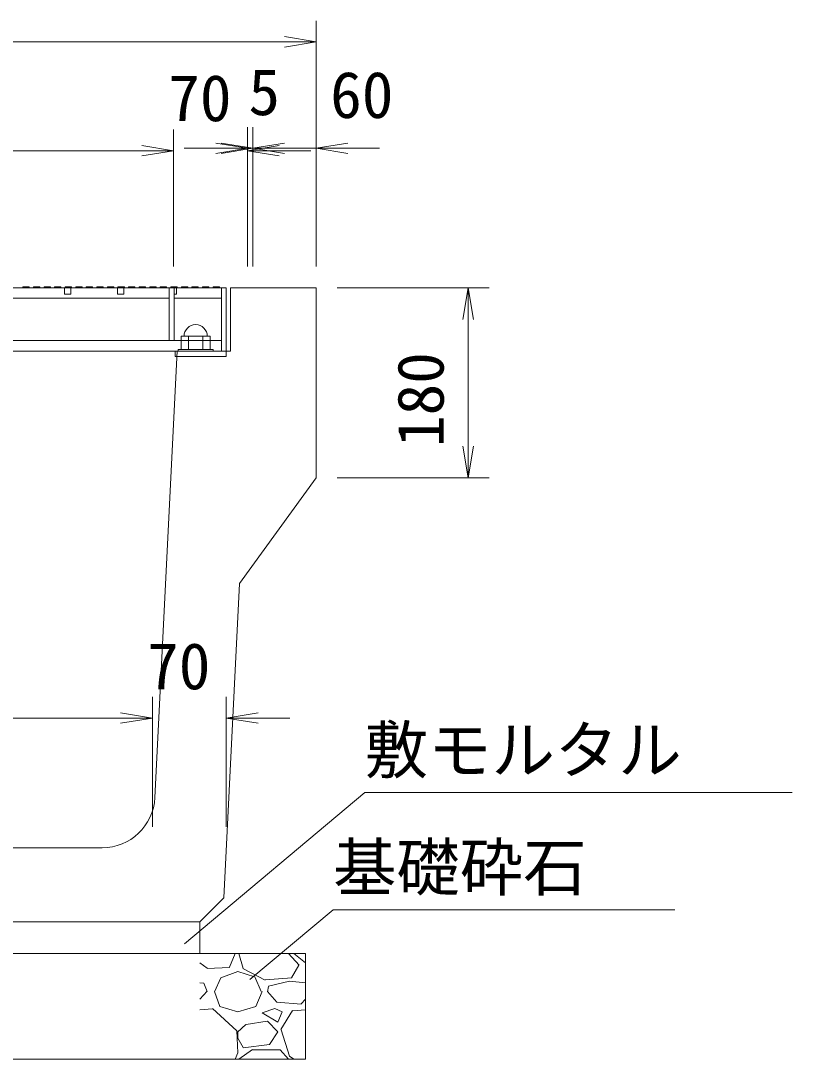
# Model space of a CAD drawing. Units: millimetres, scale not verified. Extents: x 0 to 84100, y 0 to 59400.
# Drawn here: x 18814 to 22464, y 29145 to 34057 of the extents above; entities that cross this region are included whole.
import ezdxf
from ezdxf.enums import TextEntityAlignment as Align

# ---------------------------------------------------------------- set-up
doc = ezdxf.new("R2010")
doc.units = ezdxf.units.MM
doc.header["$LTSCALE"] = 100
for name, color, linetype, lineweight in [('D-STR-DIM（寸法）', 7, 'Continuous', 18), ('D-STR-HTXT（旗揚げ）', 7, 'Continuous', 18), ('D-STR-STR2（構造物）', 4, 'Continuous', 18), ('D-STR-STRn（構造物）', 7, 'Continuous', 18), ('D-STR（構造物外形線）', 1, 'Continuous', 18)]:
    doc.layers.add(name, color=color, linetype=linetype, lineweight=lineweight)
doc.layers.add('D-STR-TXT（文字）', color=7, linetype='Continuous')
doc.styles.add('ＭＳ ゴシック', font='')
doc.styles.get('ＭＳ ゴシック').set_extended_font_data('MS Gothic')

msp = doc.modelspace()

# ---------------------------------------------------------------- linework, layer by layer
at = {"layer": 'D-STR-DIM（寸法）'}
for p, q in [((20211.8, 32894.7), (20211.8, 34057.3)), ((20061.8, 33957.3), (17011.8, 33957.3)), ((20061.8, 33982.3), (20211.8, 33957.3)), ((20211.8, 33957.3), (20061.8, 33932.3)), ((20211.8, 33957.3), (20061.8, 33957.3)), ((19886.8, 32894.7), (19886.8, 33553.9)), ((19911.8, 32894.7), (19911.8, 33553.9)), ((19911.8, 32894.7), (19911.8, 33553.9)), ((20211.8, 32894.7), (20211.8, 33553.9)), ((19536.8, 32894.7), (19536.8, 33542.6)), ((19536.8, 32894.7), (19536.8, 33542.6)), ((19886.8, 32894.7), (19886.8, 33542.6)), ((19386.8, 33467.6), (19536.8, 33442.6)), ((19386.8, 33467.6), (19536.8, 33442.6)), ((19736.8, 33478.9), (19886.8, 33453.9)), ((19761.8, 33478.9), (19911.8, 33453.9)), ((19886.8, 33442.6), (20036.8, 33467.6)), ((19911.8, 33453.9), (20061.8, 33478.9)), ((20211.8, 33453.9), (20361.8, 33478.9)), ((17686.8, 33442.6), (19386.8, 33442.6)), ((19386.8, 33442.6), (19236.8, 33442.6)), ((19536.8, 33442.6), (19386.8, 33417.6)), ((19536.8, 33442.6), (19386.8, 33442.6)), ((19536.8, 33442.6), (19386.8, 33417.6)), ((19536.8, 33442.6), (19386.8, 33442.6)), ((19736.8, 33453.9), (19586.8, 33453.9)), ((19761.8, 33453.9), (19611.8, 33453.9)), ((19886.8, 33453.9), (19736.8, 33428.9)), ((19886.8, 33453.9), (19736.8, 33453.9)), ((19911.8, 33453.9), (19761.8, 33428.9)), ((19911.8, 33453.9), (19761.8, 33453.9)), ((20036.8, 33417.6), (19886.8, 33442.6)), ((19886.8, 33442.6), (20036.8, 33442.6)), ((20061.8, 33428.9), (19911.8, 33453.9)), ((19911.8, 33453.9), (20061.8, 33453.9)), ((20036.8, 33442.6), (20186.8, 33442.6)), ((20061.8, 33453.9), (20211.8, 33453.9)), ((20361.8, 33428.9), (20211.8, 33453.9)), ((20211.8, 33453.9), (20361.8, 33453.9)), ((20361.8, 33453.9), (20511.8, 33453.9)), ((20311.8, 32794.7), (21031.1, 32794.7)), ((20906.1, 32644.7), (20931.1, 32794.7)), ((20931.1, 32794.7), (20956.1, 32644.7)), ((20931.1, 32794.7), (20931.1, 32644.7)), ((20931.1, 32644.7), (20931.1, 32044.7)), ((19572.5, 32564.7), (19711.1, 32564.7)), ((19572.5, 32502.2), (19572.5, 32564.7)), ((19607.1, 32502.2), (19607.1, 32564.7)), ((19676.4, 32502.2), (19676.4, 32564.7)), ((19711.1, 32564.7), (19711.1, 32502.2)), ((19559.3, 32502.2), (19724.3, 32502.2)), ((19559.3, 32494.7), (19559.3, 32502.2)), ((19641.8, 32494.7), (19559.3, 32494.7)), ((19711.1, 32502.2), (19572.5, 32502.2)), ((19724.3, 32494.7), (19641.8, 32494.7)), ((19724.3, 32502.2), (19724.3, 32494.7)), ((20931.1, 31894.7), (20906.1, 32044.7)), ((20956.1, 32044.7), (20931.1, 31894.7)), ((20931.1, 31894.7), (20931.1, 32044.7)), ((20311.8, 31894.7), (21031.1, 31894.7)), ((19436.8, 30244.7), (19436.8, 30858.8)), ((19436.8, 30244.7), (19436.8, 30858.8)), ((19786.8, 30244.7), (19786.8, 30858.8)), ((17786.8, 30758.8), (19286.8, 30758.8)), ((19286.8, 30758.8), (19136.8, 30758.8)), ((19286.8, 30783.8), (19436.8, 30758.8)), ((19286.8, 30783.8), (19436.8, 30758.8)), ((19436.8, 30758.8), (19286.8, 30733.8)), ((19436.8, 30758.8), (19286.8, 30758.8)), ((19436.8, 30758.8), (19286.8, 30733.8)), ((19436.8, 30758.8), (19286.8, 30758.8)), ((19786.8, 30758.8), (19936.8, 30783.8)), ((19936.8, 30733.8), (19786.8, 30758.8)), ((19786.8, 30758.8), (19936.8, 30758.8)), ((19936.8, 30758.8), (20086.8, 30758.8))]:
    msp.add_line(p, q, dxfattribs=at)
msp.add_arc((19641.8, 32564.7), 55, 0, 180, dxfattribs=at)
at = {"layer": 'D-STR-HTXT（旗揚げ）'}
for p, q in [((19589, 29690.8), (20441.6, 30407.1)), ((22464.3, 30407.1), (20441.6, 30407.1)), ((19898.5, 29522.2), (20291.8, 29851.9)), ((21908.7, 29851.9), (20291.8, 29851.9))]:
    msp.add_line(p, q, dxfattribs=at)
at = {"layer": 'D-STR-STR2（構造物）'}
for p, q in [((17556.8, 32794.7), (19516.8, 32794.7)), ((18824.3, 32798.2), (18824.3, 32794.7)), ((18854.3, 32798.2), (18824.3, 32798.2)), ((18854.3, 32794.7), (18854.3, 32798.2)), ((18874.3, 32798.2), (18874.3, 32794.7)), ((18904.3, 32798.2), (18874.3, 32798.2)), ((18904.3, 32794.7), (18904.3, 32798.2)), ((18924.3, 32798.2), (18924.3, 32794.7)), ((18954.3, 32798.2), (18924.3, 32798.2)), ((18954.3, 32794.7), (18954.3, 32798.2)), ((18974.3, 32798.2), (18974.3, 32794.7)), ((19004.3, 32798.2), (18974.3, 32798.2)), ((19004.3, 32794.7), (19004.3, 32798.2)), ((19021.8, 32764.7), (19021.8, 32794.7)), ((19021.8, 32794.7), (19051.8, 32794.7)), ((19024.3, 32798.2), (19024.3, 32794.7)), ((19054.3, 32798.2), (19024.3, 32798.2)), ((19051.8, 32794.7), (19051.8, 32764.7)), ((19054.3, 32794.7), (19054.3, 32798.2)), ((19074.3, 32798.2), (19074.3, 32794.7)), ((19104.3, 32798.2), (19074.3, 32798.2)), ((19104.3, 32794.7), (19104.3, 32798.2)), ((19124.3, 32798.2), (19124.3, 32794.7)), ((19154.3, 32798.2), (19124.3, 32798.2)), ((19154.3, 32794.7), (19154.3, 32798.2)), ((19174.3, 32798.2), (19174.3, 32794.7)), ((19204.3, 32798.2), (19174.3, 32798.2)), ((19204.3, 32794.7), (19204.3, 32798.2)), ((19224.3, 32798.2), (19224.3, 32794.7)), ((19254.3, 32798.2), (19224.3, 32798.2)), ((19254.3, 32794.7), (19254.3, 32798.2)), ((19271.8, 32764.7), (19271.8, 32794.7)), ((19271.8, 32794.7), (19301.8, 32794.7)), ((19274.3, 32798.2), (19274.3, 32794.7)), ((19304.3, 32798.2), (19274.3, 32798.2)), ((19301.8, 32794.7), (19301.8, 32764.7)), ((19304.3, 32794.7), (19304.3, 32798.2)), ((19324.3, 32798.2), (19324.3, 32794.7)), ((19354.3, 32798.2), (19324.3, 32798.2)), ((19354.3, 32794.7), (19354.3, 32798.2)), ((19374.3, 32798.2), (19374.3, 32794.7)), ((19404.3, 32798.2), (19374.3, 32798.2)), ((19404.3, 32794.7), (19404.3, 32798.2)), ((19424.3, 32798.2), (19424.3, 32794.7)), ((19454.3, 32798.2), (19424.3, 32798.2)), ((19454.3, 32794.7), (19454.3, 32798.2)), ((19474.3, 32798.2), (19474.3, 32794.7)), ((19504.3, 32798.2), (19474.3, 32798.2)), ((19504.3, 32794.7), (19504.3, 32798.2)), ((19516.8, 32794.7), (19516.8, 32544.7)), ((19539.3, 32794.7), (19516.8, 32794.7)), ((19516.8, 32794.7), (19516.8, 32544.7)), ((19516.8, 32794.7), (19539.3, 32794.7)), ((19521.8, 32794.7), (19539.3, 32794.7)), ((19524.3, 32798.2), (19524.3, 32794.7)), ((19554.3, 32798.2), (19524.3, 32798.2)), ((19539.3, 32794.7), (19539.3, 32544.7)), ((19539.3, 32544.7), (19539.3, 32794.7)), ((19539.3, 32794.7), (19551.8, 32794.7)), ((19539.3, 32794.7), (19764.3, 32794.7)), ((19551.8, 32794.7), (19551.8, 32764.7)), ((19554.3, 32794.7), (19554.3, 32798.2)), ((19574.3, 32798.2), (19574.3, 32794.7)), ((19604.3, 32798.2), (19574.3, 32798.2)), ((19604.3, 32794.7), (19604.3, 32798.2)), ((19624.3, 32798.2), (19624.3, 32794.7)), ((19654.3, 32798.2), (19624.3, 32798.2)), ((19654.3, 32794.7), (19654.3, 32798.2)), ((19674.3, 32798.2), (19674.3, 32794.7)), ((19704.3, 32798.2), (19674.3, 32798.2)), ((19704.3, 32794.7), (19704.3, 32798.2)), ((19724.3, 32798.2), (19724.3, 32794.7)), ((19754.3, 32798.2), (19724.3, 32798.2)), ((19754.3, 32794.7), (19754.3, 32798.2)), ((19764.3, 32794.7), (19786.8, 32794.7)), ((19764.3, 32544.7), (19764.3, 32794.7)), ((19764.3, 32794.7), (19764.3, 32494.7)), ((19786.8, 32794.7), (19786.8, 32469.7)), ((17556.8, 32744.7), (19516.8, 32744.7)), ((19051.8, 32764.7), (19021.8, 32764.7)), ((19301.8, 32764.7), (19271.8, 32764.7)), ((19551.8, 32764.7), (19539.3, 32764.7)), ((19539.3, 32744.7), (19764.3, 32744.7)), ((17556.8, 32544.7), (19516.8, 32544.7)), ((19516.8, 32544.7), (19539.3, 32544.7)), ((19516.8, 32544.7), (19539.3, 32544.7)), ((19539.3, 32544.7), (19764.3, 32544.7)), ((17309.3, 32494.7), (19764.3, 32494.7)), ((19544.3, 32469.7), (19544.3, 32494.7)), ((19786.8, 32494.7), (19786.8, 32469.7)), ((19786.8, 32469.7), (19544.3, 32469.7))]:
    msp.add_line(p, q, dxfattribs=at)
at = {"layer": 'D-STR-STRn（構造物）'}
for p, q in [((19661.8, 29794.7), (19661.8, 29644.7)), ((19661.8, 29644.7), (17411.8, 29644.7)), ((19661.8, 29644.7), (20161.8, 29644.7)), ((19828.7, 29644.7), (19801.7, 29580.6)), ((19845.8, 29644.4), (19865.8, 29574.4)), ((20130.9, 29589.5), (20081.2, 29644.7)), ((20161.8, 29601.2), (20105.5, 29644.7)), ((20161.8, 29644.7), (20161.8, 29144.7)), ((19695.9, 29574.8), (19661.8, 29601.2)), ((19801.2, 29579.2), (19696.2, 29574.2)), ((19865.7, 29574.1), (19970.7, 29519.1)), ((20094.9, 29529.2), (20129.9, 29589.2)), ((19760.8, 29529.3), (19730.8, 29464.3)), ((19841.1, 29559.4), (19761.1, 29529.4)), ((19920.9, 29534.4), (19840.9, 29559.4)), ((19951, 29464.4), (19921, 29534.4)), ((19971.2, 29520.5), (20096.2, 29530.5)), ((19661.8, 29505.8), (19680.5, 29503.9)), ((19696, 29464.6), (19681, 29504.6)), ((19980.9, 29464.1), (19985.9, 29489.1)), ((19986.1, 29489.7), (20086.1, 29514.7)), ((20085.5, 29513.9), (20161.8, 29505.8)), ((19661.8, 29428.7), (19696.1, 29466.1)), ((19756.1, 29394.7), (19731.1, 29464.7)), ((19956.4, 29464.6), (19926.4, 29394.6)), ((19980.9, 29464.5), (20025.9, 29414.5)), ((20141.1, 29406.1), (20161.8, 29428.7)), ((19661.8, 29379), (19720.8, 29383.9)), ((19720.8, 29384.4), (19835.8, 29279.4)), ((19840.6, 29369.2), (19755.6, 29394.2)), ((19926.3, 29394.1), (19841.3, 29369.1)), ((19955.8, 29364.5), (20015.8, 29384.5)), ((20016, 29384.3), (20051, 29369.3)), ((20026.3, 29414.8), (20141.3, 29404.8)), ((20100.8, 29373.9), (20161.8, 29379)), ((20031.1, 29319.6), (19956.1, 29364.6)), ((20051.1, 29369.5), (20031.1, 29319.5)), ((20044.8, 29284.7), (20099.8, 29374.7)), ((19836.1, 29279.7), (19841.1, 29174.7)), ((19839.9, 29273.4), (19879.9, 29308.4)), ((19880.3, 29309.7), (19980.3, 29324.7)), ((19980.9, 29324.4), (20030.9, 29274.4)), ((20085.9, 29159.3), (20045.9, 29284.3)), ((19865.8, 29199.5), (19840.8, 29244.5)), ((19840.9, 29244.5), (19840.9, 29274.5)), ((20031.1, 29274.6), (19991.1, 29214.6)), ((19911.1, 29190.6), (19846.1, 29145.6)), ((19990.8, 29214.2), (19865.8, 29199.2)), ((20040.9, 29189.5), (19910.9, 29189.5)), ((20081.2, 29144.7), (20040.9, 29189.5)), ((16911.8, 29144.7), (20161.8, 29144.7)), ((19841.7, 29175.6), (19828.7, 29144.7)), ((20105.5, 29144.7), (20085.9, 29159.8))]:
    msp.add_line(p, q, dxfattribs=at)
at = {"layer": 'D-STR（構造物外形線）'}
for p, q in [((19806.8, 32794.7), (19806.8, 32494.7)), ((19806.8, 32794.7), (20211.8, 32794.7)), ((20211.8, 32794.7), (20211.8, 31894.7)), ((19448.7, 30382.2), (19554.3, 32494.7)), ((19806.8, 32494.7), (19554.3, 32494.7)), ((20211.8, 31894.7), (19849.3, 31394.7)), ((19774.9, 29907.8), (19849.3, 31394.7)), ((17874.6, 30144.7), (19199, 30144.7)), ((19661.8, 29794.7), (19774.9, 29907.8)), ((17411.8, 29794.7), (19661.8, 29794.7))]:
    msp.add_line(p, q, dxfattribs=at)
msp.add_arc((19199, 30394.7), 250, 270, 357.1376, dxfattribs=at)

# ---------------------------------------------------------------- texts
at = {"layer": 'D-STR-DIM（寸法）', "style": 'ＭＳ ゴシック'}
for s, p in [('70', (19512.3, 33516.4)), ('5', (19891.4, 33544.9)), ('60', (20278.2, 33531.3)), ('70', (19412.3, 30828.7))]:
    msp.add_text(s, height=219.9, dxfattribs=at).set_placement(p, align=Align.BOTTOM_LEFT)
msp.add_text('180', height=219.9, rotation=90, dxfattribs=at).set_placement((20881.1, 32040.9), align=Align.BOTTOM_LEFT)
at = {"layer": 'D-STR-TXT（文字）', "style": 'ＭＳ ゴシック'}
for s, p in [('敷モルタル', (20441.6, 30432.1)), ('基礎砕石', (20291.8, 29876.9))]:
    msp.add_text(s, height=219.9, dxfattribs=at).set_placement(p, align=Align.BOTTOM_LEFT)

doc.saveas('drawing.dxf')
